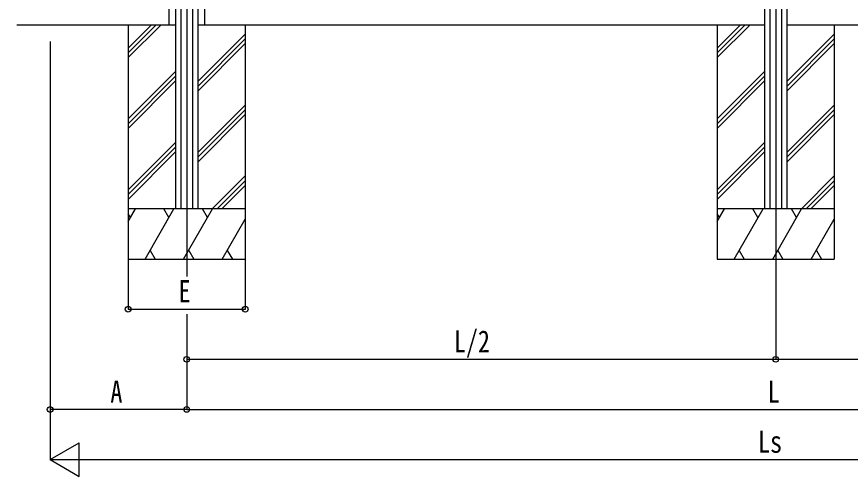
# Model space of a CAD drawing. Units: millimetres, scale not verified. Extents: x -8410 to 8410, y -5940 to 5940.
# Drawn here: x -3970 to -1479, y -3 to 1372 of the extents above; entities that cross this region are included whole.
import ezdxf
from ezdxf.enums import TextEntityAlignment as Align

# ---------------------------------------------------------------- set-up
doc = ezdxf.new("R2010")
doc.units = ezdxf.units.MM
doc.header["$LTSCALE"] = 30
for name, color, linetype in [('0-3_YKK_12', 2, 'Continuous'), ('0-5_YKK_A1', 4, 'Continuous'), ('0-6_YKK_D', 6, 'Continuous')]:
    doc.layers.add(name, color=color, linetype=linetype)
doc.styles.add('ＭＳ ゴシック', font='')
doc.styles.get('ＭＳ ゴシック').set_extended_font_data('MS Gothic')

msp = doc.modelspace()

# ---------------------------------------------------------------- linework, layer by layer
at = {"layer": '0-3_YKK_12'}
for p, q in [((-3462.05, 3616.18), (-3462.05, 595.1)), ((-1702.05, 3616.18), (-1702.05, 602.06))]:
    msp.add_line(p, q, dxfattribs=at)
at = {"layer": '0-5_YKK_A1'}
for p, q in [((-3515.05, 2711.46), (-3515.05, 1347.46)), ((-3495.05, 2711.46), (-3495.05, 797.46)), ((-3479.55, 2711.46), (-3479.55, 797.46)), ((-3444.55, 2711.46), (-3444.55, 797.46)), ((-3429.05, 2711.46), (-3429.05, 797.46)), ((-3409.05, 2711.46), (-3409.05, 1347.46)), ((-1735.05, 2711.46), (-1735.05, 797.46)), ((-1719.55, 2711.46), (-1719.55, 797.46)), ((-1684.55, 2711.46), (-1684.55, 797.46)), ((-1669.05, 2711.46), (-1669.05, 797.46)), ((-3495.05, 1347.46), (-3970.05, 1347.46)), ((-3637.05, 1347.46), (-3637.05, 647.46)), ((-3637.05, 1278.48), (-3568.07, 1347.46)), ((-3637.05, 1264.34), (-3553.93, 1347.46)), ((-3637.05, 1250.2), (-3539.79, 1347.46)), ((-1735.05, 1347.46), (-3429.05, 1347.46)), ((-3287.05, 1347.46), (-3287.05, 647.46)), ((-1877.05, 1347.46), (-1877.05, 647.46)), ((-1877.05, 1278.48), (-1808.07, 1347.46)), ((-1877.05, 1264.34), (-1793.93, 1347.46)), ((-1877.05, 1250.2), (-1779.79, 1347.46)), ((24.95, 1347.46), (-1669.05, 1347.46)), ((-1527.05, 1347.46), (-1527.05, 647.46)), ((-3429.05, 1178.12), (-3287.05, 1320.12)), ((-3429.05, 1163.98), (-3287.05, 1305.97)), ((-1669.05, 1178.12), (-1527.05, 1320.12)), ((-1669.05, 1163.98), (-1527.05, 1305.97)), ((-3429.05, 1149.83), (-3287.05, 1291.83)), ((-1669.05, 1149.83), (-1527.05, 1291.83)), ((-3637.05, 1066.35), (-3495.05, 1208.35)), ((-1877.05, 1066.35), (-1735.05, 1208.35)), ((-3637.05, 1052.21), (-3495.05, 1194.21)), ((-3637.05, 1038.07), (-3495.05, 1180.07)), ((-1877.05, 1052.21), (-1735.05, 1194.21)), ((-1877.05, 1038.07), (-1735.05, 1180.07)), ((-3429.05, 965.99), (-3287.05, 1107.99)), ((-1669.05, 965.99), (-1527.05, 1107.99)), ((-3429.05, 951.85), (-3287.05, 1093.84)), ((-3429.05, 937.7), (-3287.05, 1079.7)), ((-1669.05, 951.85), (-1527.05, 1093.84)), ((-1669.05, 937.7), (-1527.05, 1079.7)), ((-3637.05, 854.22), (-3495.05, 996.22)), ((-3637.05, 840.08), (-3495.05, 982.08)), ((-1877.05, 854.22), (-1735.05, 996.22)), ((-1877.05, 840.08), (-1735.05, 982.08)), ((-3637.05, 825.94), (-3495.05, 967.94)), ((-1877.05, 825.94), (-1735.05, 967.94)), ((-3385.44, 797.46), (-3287.05, 895.85)), ((-3371.3, 797.46), (-3287.05, 881.71)), ((-1625.44, 797.46), (-1527.05, 895.85)), ((-1611.3, 797.46), (-1527.05, 881.71)), ((-3357.16, 797.46), (-3287.05, 867.57)), ((-1597.16, 797.46), (-1527.05, 867.57)), ((-3287.05, 797.46), (-3637.05, 797.46)), ((-3637.05, 760.02), (-3615.43, 797.46)), ((-3586.56, 647.46), (-3499.96, 797.46)), ((-3514.96, 771.48), (-3529.96, 797.46)), ((-3471.09, 647.46), (-3384.49, 797.46)), ((-3399.49, 771.48), (-3414.49, 797.47)), ((-1527.05, 797.46), (-1877.05, 797.46)), ((-1877.05, 760.02), (-1855.43, 797.46)), ((-1826.56, 647.46), (-1739.96, 797.46)), ((-1754.96, 771.48), (-1769.96, 797.46)), ((-1711.09, 647.46), (-1624.49, 797.46)), ((-1639.49, 771.48), (-1654.49, 797.47)), ((-3630.43, 771.48), (-3637.05, 782.94)), ((-1870.43, 771.48), (-1877.05, 782.94)), ((-3355.62, 647.46), (-3287.05, 766.24)), ((-1595.62, 647.46), (-1527.05, 766.24)), ((-3571.56, 673.44), (-3556.56, 647.46)), ((-3456.09, 673.44), (-3441.09, 647.46)), ((-3340.62, 673.44), (-3325.62, 647.46)), ((-1811.56, 673.44), (-1796.56, 647.46)), ((-1696.09, 673.44), (-1681.09, 647.46)), ((-1580.62, 673.44), (-1565.62, 647.46)), ((-3637.05, 647.46), (-3287.05, 647.46)), ((-1877.05, 647.46), (-1527.05, 647.46))]:
    msp.add_line(p, q, dxfattribs=at)
at = {"layer": '0-6_YKK_D'}
for p, q in [((-3870.05, 1297.91), (-3870.05, 196.46)), ((-3637.05, 646.46), (-3637.05, 496.46)), ((-3287.05, 646.46), (-3287.05, 496.46)), ((-1702.05, 601.06), (-1702.05, 346.46)), ((-1702.05, 592.1), (-1702.05, 346.46)), ((-3870.05, 540.23), (-3870.05, 46.46)), ((-3637.05, 497.46), (-3287.05, 497.46)), ((-3462.05, 482.16), (-3462.05, 346.46)), ((-3462.05, 482.16), (-3462.05, 196.46)), ((-3462.05, 482.16), (-3462.05, 196.46)), ((-3462.05, 347.46), (-1702.05, 347.46)), ((-1702.05, 347.46), (57.95, 347.46)), ((-3462.05, 197.46), (-3870.05, 197.46)), ((-3462.05, 197.46), (57.95, 197.46)), ((-3870.05, 47.46), (-3783.45, 97.46)), ((-3783.45, -2.54), (-3783.45, 97.46)), ((-3870.05, 47.46), (-3783.45, -2.54)), ((-3870.05, 47.46), (-3696.84, 47.46)), ((-3770.05, 47.46), (365.95, 47.46))]:
    msp.add_line(p, q, dxfattribs=at)
for centre in [(-3637.05, 497.46), (-3287.05, 497.46), (-3462.05, 347.46), (-1702.05, 347.46), (-1702.05, 347.46), (-3870.05, 197.46), (-3462.05, 197.46), (-3462.05, 197.46)]:
    msp.add_circle(centre, 8.5, dxfattribs=at)

# ---------------------------------------------------------------- texts
at = {"layer": '0-6_YKK_D', "style": 'ＭＳ ゴシック', "width": 0.8}
for s, p in [('E', (-3486.05, 498.53)), ('L/2', (-2663.65, 348.26)), ('A', (-3690.05, 198.26)), ('L', (-1726.05, 198.26)), ('Ls', (-1754.85, 48.26))]:
    msp.add_text(s, height=65.98, dxfattribs=at).set_placement(p, align=Align.BOTTOM_LEFT)

doc.saveas('drawing.dxf')
